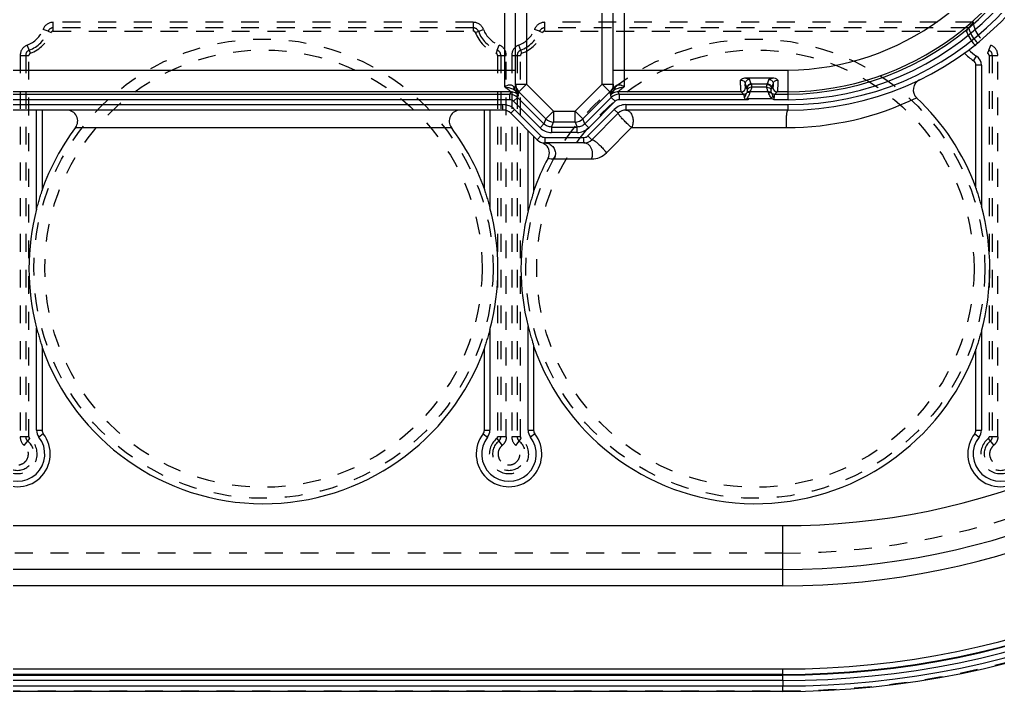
# Model space of a CAD drawing. Header units: millimetres. Extents: x -840 to 1682, y -9216 to -2117.
# Drawn here: x 664 to 753.6, y -2613 to -2551.6 of the extents above; entities that cross this region are included whole.
import ezdxf

# ---------------------------------------------------------------- set-up
doc = ezdxf.new("R2010")
doc.units = ezdxf.units.MM
doc.header["$LTSCALE"] = 16.335
doc.linetypes.add('HIDDEN', pattern=[0.2, 0.1, -0.1])
doc.layers.get('0').update_dxf_attribs({"linetype": 'CONTINUOUS'})
doc.layers.add('DEFAULT_2', color=8, linetype='HIDDEN')

msp = doc.modelspace()

# ---------------------------------------------------------------- linework, layer by layer
at = {"color": 7, "linetype": 'Continuous'}
for p, q in [((708.401, -2557.741), (708.401, -2546.362)), ((710.401, -2546.362), (710.401, -2557.488)), ((717.324, -2557.488), (717.324, -2546.362)), ((719.324, -2546.362), (719.324, -2557.741)), ((709.401, -2557.626), (709.401, -2547.362)), ((718.324, -2557.626), (718.324, -2547.362)), ((751.281, -2555.344), (751.556, -2554.926)), ((618.264, -2556.199), (709.401, -2556.199)), ((718.324, -2556.199), (734.326, -2556.199)), ((734.342, -2558.912), (734.341, -2556.199)), ((752.006, -2555.762), (751.506, -2555.762)), ((751.506, -2566.996), (751.506, -2555.762)), ((752.006, -2555.762), (752.006, -2568.653)), ((732.891, -2556.932), (730.474, -2556.932)), ((730.946, -2557.466), (730.793, -2557.056)), ((732.572, -2557.056), (732.419, -2557.466)), ((709.401, -2557.488), (710.401, -2557.488)), ((710.401, -2557.488), (709.695, -2558.194)), ((712.877, -2559.964), (710.401, -2557.488)), ((717.324, -2557.488), (714.848, -2559.964)), ((717.324, -2557.488), (718.324, -2557.488)), ((718.03, -2558.194), (717.324, -2557.488)), ((730.393, -2557.452), (730.546, -2557.862)), ((730.563, -2557.918), (730.441, -2557.797)), ((730.863, -2558.151), (732.501, -2558.151)), ((730.946, -2557.466), (732.419, -2557.466)), ((732.385, -2557.763), (730.98, -2557.763)), ((732.924, -2557.797), (732.802, -2557.918)), ((732.819, -2557.862), (732.971, -2557.452)), ((708.953, -2558.196), (618.712, -2558.196)), ((618.801, -2558.412), (708.864, -2558.412)), ((708.864, -2558.912), (618.801, -2558.912)), ((708.953, -2558.196), (708.864, -2558.412)), ((708.864, -2558.912), (708.864, -2558.412)), ((709.57, -2558.705), (709.217, -2559.058)), ((709.217, -2559.058), (711.632, -2561.473)), ((709.57, -2558.705), (709.659, -2558.488)), ((709.57, -2558.705), (711.985, -2561.12)), ((712.171, -2560.67), (709.695, -2558.194)), ((709.695, -2558.332), (709.695, -2558.194)), ((718.03, -2558.194), (715.554, -2560.67)), ((715.74, -2561.12), (718.155, -2558.705)), ((716.093, -2561.473), (718.508, -2559.058)), ((718.03, -2558.194), (718.03, -2558.332)), ((718.065, -2558.488), (718.155, -2558.705)), ((718.508, -2559.058), (718.155, -2558.705)), ((730.042, -2558.196), (718.772, -2558.196)), ((718.861, -2558.412), (718.772, -2558.196)), ((718.861, -2558.412), (730.258, -2558.412)), ((718.861, -2558.412), (718.861, -2558.912)), ((730.682, -2558.912), (718.861, -2558.912)), ((730.042, -2558.196), (730.258, -2558.412)), ((730.682, -2558.803), (732.805, -2558.803)), ((730.682, -2558.803), (730.682, -2558.912)), ((732.804, -2558.803), (732.939, -2558.547)), ((734.346, -2558.912), (733.062, -2558.912)), ((733.107, -2558.412), (733.323, -2558.196)), ((733.107, -2558.412), (734.342, -2558.412)), ((734.341, -2558.196), (733.323, -2558.196)), ((619.424, -2559.362), (708.241, -2559.362)), ((708.241, -2559.862), (619.424, -2559.862)), ((665.582, -2568.937), (665.582, -2559.862)), ((666.082, -2559.862), (666.082, -2567.208)), ((706.544, -2567.101), (706.544, -2559.862)), ((707.044, -2559.862), (707.044, -2568.793)), ((708.241, -2559.862), (708.241, -2559.362)), ((709.302, -2559.802), (708.948, -2560.155)), ((711.716, -2562.216), (709.302, -2559.802)), ((712.171, -2560.67), (712.877, -2559.964)), ((712.877, -2559.964), (714.848, -2559.964)), ((712.877, -2559.964), (712.877, -2560.963)), ((714.848, -2559.964), (715.554, -2560.67)), ((714.848, -2560.963), (714.848, -2559.964)), ((718.423, -2559.802), (716.009, -2562.216)), ((718.777, -2560.155), (718.423, -2559.802)), ((719.484, -2559.362), (734.332, -2559.362)), ((719.484, -2559.362), (719.484, -2559.862)), ((734.332, -2559.862), (719.484, -2559.862)), ((734.332, -2559.862), (734.332, -2559.362)), ((711.362, -2562.57), (708.948, -2560.155)), ((712.171, -2560.67), (711.985, -2561.12)), ((715.74, -2561.12), (715.554, -2560.67)), ((718.777, -2560.155), (716.362, -2562.57)), ((669.14, -2561.462), (703.525, -2561.462)), ((710.544, -2569.085), (710.544, -2561.751)), ((711.632, -2561.473), (711.985, -2561.12)), ((712.691, -2561.412), (712.877, -2560.963)), ((712.691, -2561.412), (715.034, -2561.412)), ((712.691, -2561.412), (712.691, -2561.912)), ((714.848, -2560.963), (712.877, -2560.963)), ((714.848, -2560.963), (715.034, -2561.412)), ((715.034, -2561.912), (715.034, -2561.412)), ((715.74, -2561.12), (716.093, -2561.473)), ((717.703, -2563.769), (720.01, -2561.462)), ((720.01, -2561.462), (734.199, -2561.462)), ((711.044, -2562.251), (711.044, -2567.317)), ((711.362, -2562.57), (711.716, -2562.216)), ((712.07, -2562.362), (715.655, -2562.362)), ((712.07, -2562.362), (712.07, -2562.862)), ((715.034, -2561.912), (712.691, -2561.912)), ((715.655, -2562.862), (715.655, -2562.362)), ((716.009, -2562.216), (716.362, -2562.57)), ((715.655, -2562.862), (712.07, -2562.862)), ((712.926, -2564.329), (716.352, -2564.329)), ((710.544, -2589.141), (710.544, -2579.64)), ((665.582, -2589.141), (665.582, -2579.788)), ((707.044, -2579.932), (707.044, -2589.141)), ((752.006, -2580.072), (752.006, -2589.141)), ((711.044, -2581.408), (711.044, -2589.141)), ((666.082, -2581.517), (666.082, -2589.141)), ((706.544, -2589.141), (706.544, -2581.624)), ((751.506, -2589.141), (751.506, -2581.729)), ((665.582, -2589.141), (666.082, -2589.141)), ((666.19, -2589.45), (665.797, -2589.76)), ((706.437, -2589.45), (706.83, -2589.76)), ((706.544, -2589.141), (707.044, -2589.141)), ((710.544, -2589.141), (711.044, -2589.141)), ((711.151, -2589.45), (710.759, -2589.76)), ((751.399, -2589.45), (751.792, -2589.76)), ((751.506, -2589.141), (752.006, -2589.141)), ((593.832, -2597.862), (733.832, -2597.862)), ((733.832, -2603.362), (733.832, -2597.862)), ((733.832, -2601.862), (593.832, -2601.862)), ((733.832, -2603.362), (593.832, -2603.362)), ((593.832, -2610.967), (733.832, -2610.967)), ((733.832, -2612.02), (733.832, -2610.967)), ((733.832, -2611.466), (593.832, -2611.466)), ((593.832, -2611.521), (733.832, -2611.521)), ((733.832, -2612.02), (593.832, -2612.02)), ((593.832, -2612.519), (733.832, -2612.519)), ((733.832, -2613.018), (733.832, -2612.519)), ((733.832, -2613.018), (593.832, -2613.018))]:
    msp.add_line(p, q, dxfattribs=at)
for centre, radius, start, end in [((733.832, -2531.862), 81.156, 270, 0), ((733.832, -2531.862), 80.657, 270, 0), ((733.832, -2531.862), 80.158, 270, 360), ((733.832, -2531.862), 79.659, 270, 0), ((733.832, -2531.862), 79.603, 270, 0), ((733.832, -2531.862), 79.104, 270, 0), ((733.832, -2531.862), 71.5, 270, 0), ((733.832, -2531.862), 70, 270, 0), ((733.832, -2531.862), 66, 270, 0), ((734.332, -2532.362), 27.5, 270.00009, 0), ((734.332, -2532.362), 27, 270, 0), ((734.132, -2532.362), 26.051, 270.4641, 0), ((734.132, -2532.362), 26.55, 270.46255, 360), ((734.132, -2532.362), 23.837, 270.46774, 342.12308), ((734.132, -2532.362), 25.834, 270.4641, 342.12166), ((753.756, -2551.586), 4, 223.57562, 236.63299), ((753.756, -2551.586), 4.5, 222.77627, 236.63299), ((751.006, -2555.762), 0.5, 0, 56.63299), ((751.006, -2555.762), 1, 0, 56.63299), ((746.773, -2558.004), 1, 115.86678, 226.62658), ((715.035, -2551.854), 8.427, 227.41707, 228.0408), ((710.397, -2557.488), 0.996, 187.90237, 225.17757), ((717.322, -2557.484), 1.003, 314.88092, 329.83656), ((712.911, -2552.097), 8.098, 311.94618, 312.59584), ((730.04, -2557.795), 0.401, 270.16786, 359.83214), ((733.324, -2557.795), 0.401, 180.16787, 269.83213), ((708.863, -2559.412), 1, 45.0294, 89.9706), ((708.864, -2559.411), 0.499, 44.99676, 90.00369), ((718.862, -2559.412), 1, 90.02969, 134.97059), ((718.861, -2559.411), 0.499, 89.99676, 135.00369), ((734.199, -2534.229), 27.233, 269.99988, 295.87966), ((731.332, -2574.362), 21.494, 20.18728, 46.65498), ((668.34, -2560.863), 1, 323.12186, 90.02874), ((704.325, -2560.863), 1, 89.97138, 216.8781), ((708.241, -2560.862), 1.5, 45, 90), ((708.241, -2560.862), 1, 45, 90), ((719.484, -2560.862), 1.5, 90, 135), ((719.484, -2560.862), 1, 90, 135), ((712.878, -2559.962), 1.001, 225.06447, 269.93934), ((714.847, -2559.962), 1.001, 270.06447, 314.93922), ((686.332, -2574.362), 21.494, 143.11848, 160.40988), ((686.332, -2574.362), 21.494, 19.89085, 36.88152), ((712.691, -2560.413), 1.499, 225.01657, 269.97804), ((715.034, -2560.413), 1.499, 270.01657, 314.97804), ((712.07, -2561.862), 1, 225, 270), ((712.07, -2561.862), 0.5, 225, 270), ((715.655, -2561.862), 0.5, 270, 315), ((715.655, -2561.862), 1, 270, 315), ((711.485, -2563.775), 1, 331.94494, 47.48372), ((731.332, -2574.362), 21.494, 151.92235, 160.71511), ((712.926, -2562.419), 1.91, 253.02564, 270.0037), ((716.352, -2562.419), 1.91, 269.98812, 315.01188), ((686.332, -2574.362), 21.448, 344.94945, 15.05055), ((731.332, -2574.362), 21.448, 344.56229, 15.43771), ((686.332, -2574.362), 21.448, 165.34658, 194.65342), ((731.332, -2574.362), 21.448, 165.75453, 194.24547), ((731.332, -2574.362), 21.494, 199.28489, 339.81272), ((686.332, -2574.362), 21.494, 199.59012, 340.10915), ((663.832, -2591.306), 3, 141.78679, 38.21321), ((666.582, -2589.141), 1, 180, 218.21321), ((666.582, -2589.141), 0.5, 180, 218.21321), ((708.794, -2591.306), 3, 141.78679, 38.21321), ((706.044, -2589.141), 0.5, 321.78679, 0), ((706.044, -2589.141), 1, 321.78679, 360), ((711.544, -2589.141), 1, 180, 218.21321), ((711.544, -2589.141), 0.5, 180, 218.21321), ((753.756, -2591.306), 3, 141.78679, 38.21321), ((751.006, -2589.141), 0.5, 321.78679, 0), ((751.006, -2589.141), 1, 321.78679, 360), ((663.832, -2591.306), 2.5, 141.78679, 38.21321), ((708.794, -2591.306), 2.5, 141.78679, 38.21321), ((753.756, -2591.306), 2.5, 141.78679, 38.21321)]:
    msp.add_arc(centre, radius, start, end, dxfattribs=at)
for points, knots in [([(730.474, -2556.932), (730.428, -2556.932), (730.248, -2556.949), (730.076, -2557.03), (729.971, -2557.114)], [0, 0, 0, 0, 0.255333, 1, 1, 1, 1]), ([(730.042, -2558.196), (730.035, -2558.188), (730.029, -2558.154), (730.018, -2558.092), (730.009, -2557.995), (729.999, -2557.869), (729.991, -2557.715), (729.98, -2557.46), (729.975, -2557.257), (729.971, -2557.114)], [0, 0, 0, 0, 0.029874, 0.089538, 0.178553, 0.295665, 0.438963, 0.606363, 1, 1, 1, 1]), ([(729.971, -2557.114), (730.035, -2557.115), (730.151, -2557.132), (730.295, -2557.209), (730.372, -2557.327), (730.388, -2557.411), (730.393, -2557.452)], [0, 0, 0, 0, 0.318616, 0.577132, 0.79327, 1, 1, 1, 1]), ([(730.793, -2557.056), (730.691, -2557.056), (730.481, -2557.141), (730.394, -2557.351), (730.393, -2557.452)], [0, 0, 0, 0, 0.501474, 1, 1, 1, 1]), ([(730.474, -2556.932), (730.523, -2556.939), (730.605, -2556.954), (730.714, -2556.985), (730.781, -2557.024), (730.793, -2557.056)], [0, 0, 0, 0, 0.420037, 0.707808, 1, 1, 1, 1]), ([(732.572, -2557.056), (732.584, -2557.024), (732.65, -2556.985), (732.76, -2556.954), (732.842, -2556.939), (732.891, -2556.932)], [0, 0, 0, 0, 0.292211, 0.57982, 1, 1, 1, 1]), ([(732.572, -2557.056), (732.674, -2557.056), (732.884, -2557.141), (732.971, -2557.351), (732.971, -2557.452)], [0, 0, 0, 0, 0.501483, 1, 1, 1, 1]), ([(733.393, -2557.114), (733.324, -2557.058), (733.164, -2556.966), (732.982, -2556.932), (732.891, -2556.932)], [0, 0, 0, 0, 0.494143, 1, 1, 1, 1]), ([(732.971, -2557.452), (732.977, -2557.411), (732.993, -2557.327), (733.069, -2557.209), (733.214, -2557.132), (733.33, -2557.115), (733.393, -2557.114)], [0, 0, 0, 0, 0.206591, 0.422429, 0.681195, 1, 1, 1, 1]), ([(733.393, -2557.114), (733.39, -2557.257), (733.385, -2557.46), (733.374, -2557.715), (733.365, -2557.869), (733.356, -2557.995), (733.347, -2558.092), (733.336, -2558.154), (733.33, -2558.188), (733.323, -2558.196)], [0, 0, 0, 0, 0.39363, 0.561024, 0.70432, 0.821426, 0.910419, 0.970059, 1, 1, 1, 1]), ([(709.22, -2557.71), (709.169, -2557.658), (709.04, -2557.577), (708.814, -2557.563), (708.597, -2557.627), (708.465, -2557.701), (708.401, -2557.741)], [0, 0, 0, 0, 0.244683, 0.490787, 0.743454, 1, 1, 1, 1]), ([(708.401, -2557.741), (708.478, -2557.797), (708.587, -2557.878), (708.722, -2557.982), (708.804, -2558.047), (708.868, -2558.1), (708.917, -2558.145), (708.941, -2558.171), (708.956, -2558.191), (708.953, -2558.196)], [0, 0, 0, 0, 0.396754, 0.566403, 0.71216, 0.830672, 0.91931, 0.975862, 1, 1, 1, 1]), ([(708.401, -2557.741), (708.575, -2557.764), (708.899, -2557.821), (709.218, -2557.953), (709.333, -2558.059)], [0, 0, 0, 0, 0.529286, 1, 1, 1, 1]), ([(709.22, -2557.71), (709.22, -2557.732), (709.223, -2557.818), (709.243, -2557.904), (709.27, -2557.961)], [0, 0, 0, 0, 0.264655, 1, 1, 1, 1]), ([(709.401, -2557.626), (709.401, -2557.65), (709.398, -2557.692), (709.375, -2557.75), (709.313, -2557.776), (709.274, -2557.753), (709.254, -2557.738)], [0, 0, 0, 0, 0.287528, 0.509297, 0.706329, 1, 1, 1, 1]), ([(709.276, -2557.882), (709.282, -2557.905), (709.31, -2557.991), (709.356, -2558.071), (709.401, -2558.12)], [0, 0, 0, 0, 0.260077, 1, 1, 1, 1]), ([(709.659, -2558.488), (709.661, -2558.483), (709.656, -2558.467), (709.641, -2558.44), (709.615, -2558.4), (709.56, -2558.326), (709.465, -2558.21), (709.381, -2558.113), (709.333, -2558.059)], [0, 0, 0, 0, 0.029963, 0.087503, 0.174352, 0.289851, 0.599485, 1, 1, 1, 1]), ([(709.695, -2558.332), (709.695, -2558.335), (709.69, -2558.342), (709.674, -2558.336), (709.654, -2558.326), (709.622, -2558.305), (709.582, -2558.275), (709.531, -2558.234), (709.469, -2558.181), (709.425, -2558.142), (709.401, -2558.12)], [0, 0, 0, 0, 0.02166, 0.054953, 0.11792, 0.215235, 0.349906, 0.52451, 0.741277, 1, 1, 1, 1]), ([(718.03, -2558.332), (718.03, -2558.335), (718.035, -2558.342), (718.051, -2558.336), (718.071, -2558.326), (718.102, -2558.305), (718.143, -2558.275), (718.194, -2558.234), (718.256, -2558.181), (718.3, -2558.142), (718.324, -2558.12)], [0, 0, 0, 0, 0.021638, 0.054848, 0.117646, 0.214659, 0.349247, 0.524493, 0.741755, 1, 1, 1, 1]), ([(718.392, -2558.058), (718.344, -2558.113), (718.26, -2558.21), (718.165, -2558.326), (718.11, -2558.4), (718.083, -2558.44), (718.069, -2558.467), (718.064, -2558.483), (718.065, -2558.488)], [0, 0, 0, 0, 0.400677, 0.710423, 0.825848, 0.912657, 0.970149, 1, 1, 1, 1]), ([(718.471, -2557.738), (718.449, -2557.754), (718.406, -2557.778), (718.347, -2557.745), (718.327, -2557.689), (718.324, -2557.649), (718.324, -2557.626)], [0, 0, 0, 0, 0.318376, 0.513259, 0.730192, 1, 1, 1, 1]), ([(718.449, -2557.883), (718.443, -2557.905), (718.416, -2557.991), (718.369, -2558.071), (718.324, -2558.12)], [0, 0, 0, 0, 0.259196, 1, 1, 1, 1]), ([(718.392, -2558.058), (718.507, -2557.954), (718.826, -2557.822), (719.149, -2557.762), (719.323, -2557.741)], [0, 0, 0, 0, 0.470428, 1, 1, 1, 1]), ([(718.505, -2557.71), (718.505, -2557.732), (718.502, -2557.818), (718.482, -2557.904), (718.455, -2557.961)], [0, 0, 0, 0, 0.264654, 1, 1, 1, 1]), ([(719.324, -2557.742), (719.259, -2557.702), (719.128, -2557.627), (718.911, -2557.561), (718.685, -2557.578), (718.555, -2557.658), (718.505, -2557.71)], [0, 0, 0, 0, 0.257256, 0.508771, 0.755899, 1, 1, 1, 1]), ([(718.772, -2558.196), (718.77, -2558.19), (718.786, -2558.171), (718.812, -2558.14), (718.863, -2558.095), (718.93, -2558.039), (719.014, -2557.974), (719.146, -2557.873), (719.251, -2557.795), (719.324, -2557.741)], [0, 0, 0, 0, 0.026486, 0.086228, 0.17988, 0.304288, 0.45343, 0.62165, 1, 1, 1, 1]), ([(730.441, -2557.797), (730.433, -2557.788), (730.426, -2557.751), (730.413, -2557.684), (730.403, -2557.579), (730.396, -2557.498), (730.393, -2557.452)], [0, 0, 0, 0, 0.09858, 0.300251, 0.602975, 1, 1, 1, 1]), ([(730.546, -2557.862), (730.547, -2557.761), (730.634, -2557.551), (730.844, -2557.466), (730.946, -2557.466)], [0, 0, 0, 0, 0.4983, 1, 1, 1, 1]), ([(730.546, -2557.862), (730.548, -2557.866), (730.554, -2557.884), (730.559, -2557.903), (730.563, -2557.918)], [0, 0, 0, 0, 0.215757, 1, 1, 1, 1]), ([(730.591, -2558.046), (730.594, -2558.101), (730.59, -2558.178), (730.566, -2558.249), (730.559, -2558.266)], [0, 0, 0, 0, 0.742626, 1, 1, 1, 1]), ([(730.863, -2558.151), (730.834, -2558.149), (730.723, -2558.154), (730.613, -2558.206), (730.559, -2558.266)], [0, 0, 0, 0, 0.266021, 1, 1, 1, 1]), ([(730.962, -2557.527), (730.861, -2557.528), (730.653, -2557.611), (730.564, -2557.819), (730.563, -2557.918)], [0, 0, 0, 0, 0.503655, 1, 1, 1, 1]), ([(730.563, -2557.918), (730.566, -2557.927), (730.581, -2557.968), (730.589, -2558.012), (730.591, -2558.046)], [0, 0, 0, 0, 0.213076, 1, 1, 1, 1]), ([(730.98, -2557.763), (730.896, -2557.763), (730.721, -2557.812), (730.612, -2557.964), (730.591, -2558.046)], [0, 0, 0, 0, 0.497156, 1, 1, 1, 1]), ([(730.863, -2558.151), (730.862, -2558.159), (730.852, -2558.194), (730.84, -2558.23), (730.83, -2558.257)], [0, 0, 0, 0, 0.199409, 1, 1, 1, 1]), ([(730.98, -2557.763), (730.978, -2557.796), (730.962, -2557.931), (730.916, -2558.063), (730.863, -2558.151)], [0, 0, 0, 0, 0.241466, 1, 1, 1, 1]), ([(730.962, -2557.527), (730.961, -2557.521), (730.956, -2557.501), (730.951, -2557.48), (730.946, -2557.466)], [0, 0, 0, 0, 0.284958, 1, 1, 1, 1]), ([(730.962, -2557.527), (730.966, -2557.543), (730.981, -2557.62), (730.984, -2557.7), (730.98, -2557.763)], [0, 0, 0, 0, 0.201283, 1, 1, 1, 1]), ([(732.385, -2557.763), (732.383, -2557.74), (732.382, -2557.661), (732.39, -2557.581), (732.402, -2557.527)], [0, 0, 0, 0, 0.299619, 1, 1, 1, 1]), ([(732.385, -2557.763), (732.472, -2557.763), (732.647, -2557.814), (732.753, -2557.966), (732.774, -2558.046)], [0, 0, 0, 0, 0.511025, 1, 1, 1, 1]), ([(732.501, -2558.151), (732.483, -2558.121), (732.421, -2557.999), (732.391, -2557.863), (732.385, -2557.763)], [0, 0, 0, 0, 0.264471, 1, 1, 1, 1]), ([(732.419, -2557.466), (732.418, -2557.47), (732.411, -2557.49), (732.406, -2557.511), (732.402, -2557.527)], [0, 0, 0, 0, 0.215215, 1, 1, 1, 1]), ([(732.402, -2557.527), (732.504, -2557.528), (732.712, -2557.611), (732.801, -2557.819), (732.802, -2557.918)], [0, 0, 0, 0, 0.503655, 1, 1, 1, 1]), ([(732.419, -2557.466), (732.521, -2557.466), (732.731, -2557.551), (732.818, -2557.761), (732.819, -2557.862)], [0, 0, 0, 0, 0.501248, 1, 1, 1, 1]), ([(732.501, -2558.151), (732.53, -2558.149), (732.64, -2558.154), (732.751, -2558.205), (732.806, -2558.266)], [0, 0, 0, 0, 0.258142, 1, 1, 1, 1]), ([(732.535, -2558.257), (732.531, -2558.247), (732.519, -2558.212), (732.508, -2558.177), (732.501, -2558.151)], [0, 0, 0, 0, 0.298711, 1, 1, 1, 1]), ([(732.806, -2558.266), (732.799, -2558.249), (732.776, -2558.177), (732.771, -2558.101), (732.774, -2558.046)], [0, 0, 0, 0, 0.257264, 1, 1, 1, 1]), ([(732.774, -2558.046), (732.775, -2558.034), (732.779, -2557.99), (732.79, -2557.947), (732.802, -2557.918)], [0, 0, 0, 0, 0.287916, 1, 1, 1, 1]), ([(732.802, -2557.918), (732.803, -2557.913), (732.808, -2557.894), (732.814, -2557.875), (732.819, -2557.862)], [0, 0, 0, 0, 0.284446, 1, 1, 1, 1]), ([(732.971, -2557.452), (732.968, -2557.498), (732.962, -2557.579), (732.952, -2557.684), (732.939, -2557.751), (732.932, -2557.788), (732.924, -2557.797)], [0, 0, 0, 0, 0.39703, 0.699785, 0.901457, 1, 1, 1, 1]), ([(709.659, -2558.488), (709.613, -2558.443), (709.411, -2558.281), (709.147, -2558.196), (708.953, -2558.196)], [0, 0, 0, 0, 0.251561, 1, 1, 1, 1]), ([(718.772, -2558.196), (718.708, -2558.196), (718.45, -2558.225), (718.203, -2558.351), (718.066, -2558.489)], [0, 0, 0, 0, 0.248018, 1, 1, 1, 1]), ([(730.258, -2558.412), (730.261, -2558.414), (730.266, -2558.424), (730.275, -2558.454), (730.285, -2558.513), (730.294, -2558.604), (730.297, -2558.675), (730.299, -2558.714)], [0, 0, 0, 0, 0.035495, 0.099196, 0.309018, 0.615389, 1, 1, 1, 1]), ([(730.299, -2558.714), (730.313, -2558.716), (730.34, -2558.696), (730.374, -2558.655), (730.402, -2558.594), (730.435, -2558.527), (730.471, -2558.449), (730.506, -2558.37), (730.532, -2558.313), (730.544, -2558.291)], [0, 0, 0, 0, 0.086737, 0.171398, 0.331428, 0.481818, 0.620416, 0.851238, 1, 1, 1, 1]), ([(730.299, -2558.714), (730.317, -2558.754), (730.37, -2558.832), (730.463, -2558.861), (730.508, -2558.862)], [0, 0, 0, 0, 0.494891, 1, 1, 1, 1]), ([(730.682, -2558.804), (730.661, -2558.829), (730.608, -2558.872), (730.538, -2558.871), (730.508, -2558.862)], [0, 0, 0, 0, 0.501261, 1, 1, 1, 1]), ([(730.83, -2558.257), (730.804, -2558.249), (730.709, -2558.228), (730.597, -2558.245), (730.544, -2558.291)], [0, 0, 0, 0, 0.281628, 1, 1, 1, 1]), ([(730.559, -2558.266), (730.558, -2558.268), (730.554, -2558.277), (730.549, -2558.285), (730.544, -2558.291)], [0, 0, 0, 0, 0.196239, 1, 1, 1, 1]), ([(730.83, -2558.257), (730.799, -2558.344), (730.73, -2558.536), (730.627, -2558.713), (730.561, -2558.803)], [0, 0, 0, 0, 0.452008, 1, 1, 1, 1]), ([(732.535, -2558.257), (732.561, -2558.249), (732.656, -2558.228), (732.768, -2558.245), (732.821, -2558.291)], [0, 0, 0, 0, 0.281618, 1, 1, 1, 1]), ([(732.804, -2558.803), (732.768, -2558.759), (732.657, -2558.587), (732.585, -2558.395), (732.535, -2558.257)], [0, 0, 0, 0, 0.279353, 1, 1, 1, 1]), ([(732.821, -2558.291), (732.819, -2558.289), (732.814, -2558.281), (732.809, -2558.273), (732.806, -2558.266)], [0, 0, 0, 0, 0.304049, 1, 1, 1, 1]), ([(732.939, -2558.547), (732.914, -2558.493), (732.874, -2558.408), (732.838, -2558.321), (732.821, -2558.291)], [0, 0, 0, 0, 0.631701, 1, 1, 1, 1]), ([(733.062, -2558.912), (733.054, -2558.879), (733.021, -2558.755), (732.977, -2558.634), (732.939, -2558.547)], [0, 0, 0, 0, 0.265199, 1, 1, 1, 1]), ([(733.062, -2558.912), (733.062, -2558.85), (733.064, -2558.735), (733.071, -2558.6), (733.081, -2558.511), (733.088, -2558.463), (733.096, -2558.432), (733.102, -2558.415), (733.107, -2558.412)], [0, 0, 0, 0, 0.367309, 0.68314, 0.806677, 0.902088, 0.966883, 1, 1, 1, 1]), ([(719.484, -2559.862), (719.571, -2559.862), (719.762, -2559.926), (719.975, -2560.16), (720.111, -2560.486), (720.142, -2560.734), (720.142, -2560.862)], [0, 0, 0, 0, 0.201217, 0.433891, 0.70489, 1, 1, 1, 1]), ([(734.166, -2560.862), (734.166, -2560.727), (734.174, -2560.477), (734.204, -2560.191), (734.244, -2560.008), (734.272, -2559.925), (734.306, -2559.862), (734.332, -2559.862)], [0, 0, 0, 0, 0.393592, 0.723973, 0.841158, 0.923334, 1, 1, 1, 1]), ([(719.423, -2560.923), (719.333, -2560.833), (719.204, -2560.7), (719.045, -2560.526), (718.946, -2560.412), (718.868, -2560.318), (718.812, -2560.24), (718.784, -2560.195), (718.771, -2560.161), (718.777, -2560.155)], [0, 0, 0, 0, 0.378608, 0.549878, 0.70008, 0.823686, 0.916343, 0.974785, 1, 1, 1, 1]), ([(720.142, -2560.862), (720.142, -2560.916), (720.131, -2561.121), (720.078, -2561.326), (720.01, -2561.462)], [0, 0, 0, 0, 0.25987, 1, 1, 1, 1]), ([(734.199, -2561.462), (734.194, -2561.422), (734.173, -2561.223), (734.166, -2561.022), (734.166, -2560.862)], [0, 0, 0, 0, 0.20413, 1, 1, 1, 1]), ([(712.691, -2561.412), (712.561, -2561.412), (712.299, -2561.359), (712.076, -2561.212), (711.985, -2561.12)], [0, 0, 0, 0, 0.500152, 1, 1, 1, 1]), ([(715.74, -2561.12), (715.648, -2561.212), (715.426, -2561.359), (715.164, -2561.413), (715.034, -2561.412)], [0, 0, 0, 0, 0.500152, 1, 1, 1, 1]), ([(720.01, -2561.462), (719.918, -2561.389), (719.719, -2561.212), (719.528, -2561.028), (719.423, -2560.923)], [0, 0, 0, 0, 0.442317, 1, 1, 1, 1]), ([(716.362, -2562.57), (716.372, -2562.56), (716.414, -2562.558), (716.521, -2562.603), (716.7, -2562.723), (716.936, -2562.919), (717.102, -2563.075), (717.186, -2563.16)], [0, 0, 0, 0, 0.038114, 0.1069, 0.342119, 0.652245, 1, 1, 1, 1]), ([(712.07, -2562.862), (712.181, -2562.862), (712.423, -2562.906), (712.751, -2563.113), (712.983, -2563.452), (713.038, -2563.728), (713.038, -2563.862)], [0, 0, 0, 0, 0.21827, 0.46839, 0.736551, 1, 1, 1, 1]), ([(716.215, -2563.158), (716.146, -2563.07), (715.979, -2562.92), (715.759, -2562.862), (715.655, -2562.862)], [0, 0, 0, 0, 0.519132, 1, 1, 1, 1]), ([(716.443, -2563.862), (716.443, -2563.797), (716.424, -2563.548), (716.328, -2563.303), (716.215, -2563.158)], [0, 0, 0, 0, 0.263581, 1, 1, 1, 1]), ([(717.186, -2563.16), (717.291, -2563.264), (717.472, -2563.459), (717.639, -2563.669), (717.703, -2563.769)], [0, 0, 0, 0, 0.552351, 1, 1, 1, 1]), ([(713.038, -2563.862), (713.038, -2563.906), (713.027, -2564.066), (712.979, -2564.224), (712.926, -2564.329)], [0, 0, 0, 0, 0.269369, 1, 1, 1, 1]), ([(716.352, -2564.329), (716.398, -2564.218), (716.436, -2564.061), (716.443, -2563.902), (716.443, -2563.862)], [0, 0, 0, 0, 0.753426, 1, 1, 1, 1]), ([(706.544, -2567.101), (706.544, -2567.107), (706.549, -2567.123), (706.56, -2567.167), (706.583, -2567.238), (706.612, -2567.334), (706.656, -2567.473), (706.713, -2567.655), (706.782, -2567.877), (706.85, -2568.104), (706.939, -2568.409), (707.003, -2568.639), (707.044, -2568.793)], [0, 0, 0, 0, 0.009968, 0.028273, 0.078083, 0.136102, 0.197908, 0.326944, 0.459491, 0.593713, 0.728797, 1, 1, 1, 1]), ([(751.506, -2566.996), (751.506, -2567.001), (751.511, -2567.017), (751.522, -2567.06), (751.544, -2567.129), (751.573, -2567.222), (751.617, -2567.358), (751.674, -2567.536), (751.742, -2567.754), (751.81, -2567.977), (751.9, -2568.276), (751.964, -2568.502), (752.006, -2568.653)], [0, 0, 0, 0, 0.009793, 0.027809, 0.07719, 0.134966, 0.196664, 0.325698, 0.458395, 0.592843, 0.728197, 1, 1, 1, 1]), ([(665.582, -2568.937), (665.623, -2568.78), (665.687, -2568.545), (665.776, -2568.234), (665.844, -2568.003), (665.912, -2567.776), (665.969, -2567.59), (666.014, -2567.447), (666.043, -2567.35), (666.066, -2567.277), (666.078, -2567.231), (666.082, -2567.214), (666.082, -2567.208)], [0, 0, 0, 0, 0.270583, 0.405385, 0.53937, 0.671758, 0.800788, 0.8627, 0.920961, 0.971232, 0.989837, 1, 1, 1, 1]), ([(711.044, -2567.317), (711.044, -2567.323), (711.039, -2567.341), (711.027, -2567.388), (711.004, -2567.463), (710.974, -2567.564), (710.93, -2567.71), (710.873, -2567.899), (710.804, -2568.131), (710.737, -2568.367), (710.648, -2568.685), (710.585, -2568.924), (710.544, -2569.085)], [0, 0, 0, 0, 0.010369, 0.029286, 0.080023, 0.138525, 0.200541, 0.329559, 0.461784, 0.595527, 0.730045, 1, 1, 1, 1]), ([(710.544, -2579.64), (710.585, -2579.8), (710.648, -2580.04), (710.737, -2580.358), (710.804, -2580.593), (710.873, -2580.825), (710.93, -2581.015), (710.974, -2581.161), (711.004, -2581.262), (711.027, -2581.337), (711.039, -2581.384), (711.044, -2581.402), (711.044, -2581.408)], [0, 0, 0, 0, 0.269955, 0.404473, 0.538216, 0.670441, 0.799459, 0.861475, 0.919977, 0.970714, 0.989631, 1, 1, 1, 1]), ([(665.582, -2579.788), (665.623, -2579.945), (665.687, -2580.18), (665.776, -2580.491), (665.844, -2580.722), (665.912, -2580.949), (665.969, -2581.135), (666.014, -2581.277), (666.043, -2581.375), (666.066, -2581.448), (666.078, -2581.494), (666.082, -2581.511), (666.082, -2581.517)], [0, 0, 0, 0, 0.270583, 0.405386, 0.539371, 0.671759, 0.800789, 0.862701, 0.920962, 0.971232, 0.989837, 1, 1, 1, 1]), ([(707.044, -2579.932), (707.003, -2580.086), (706.939, -2580.316), (706.85, -2580.621), (706.782, -2580.848), (706.713, -2581.07), (706.656, -2581.252), (706.612, -2581.391), (706.583, -2581.487), (706.56, -2581.558), (706.549, -2581.602), (706.544, -2581.618), (706.544, -2581.624)], [0, 0, 0, 0, 0.271203, 0.406287, 0.540509, 0.673056, 0.802092, 0.863898, 0.921917, 0.971727, 0.990032, 1, 1, 1, 1]), ([(752.006, -2580.072), (751.964, -2580.223), (751.9, -2580.449), (751.81, -2580.748), (751.742, -2580.97), (751.674, -2581.189), (751.617, -2581.366), (751.573, -2581.503), (751.544, -2581.596), (751.522, -2581.665), (751.511, -2581.708), (751.506, -2581.723), (751.506, -2581.729)], [0, 0, 0, 0, 0.271803, 0.407157, 0.541605, 0.674302, 0.803336, 0.865034, 0.92281, 0.972191, 0.990207, 1, 1, 1, 1])]:
    msp.add_open_spline(points, degree=3, knots=knots, dxfattribs=at)
for points in [[(709.254, -2557.738), (709.242, -2557.73), (709.231, -2557.72), (709.22, -2557.71)], [(709.254, -2557.738), (709.256, -2557.787), (709.264, -2557.835), (709.276, -2557.882)], [(709.27, -2557.961), (709.286, -2557.996), (709.307, -2558.029), (709.333, -2558.059)], [(709.401, -2557.626), (709.401, -2557.881), (709.514, -2558.152), (709.695, -2558.332)], [(718.324, -2557.626), (718.324, -2557.881), (718.211, -2558.152), (718.03, -2558.332)], [(718.324, -2557.488), (718.324, -2557.66), (718.276, -2557.838), (718.19, -2557.988)], [(718.455, -2557.961), (718.439, -2557.996), (718.417, -2558.029), (718.392, -2558.058)], [(718.471, -2557.738), (718.468, -2557.787), (718.461, -2557.836), (718.449, -2557.883)], [(718.505, -2557.71), (718.494, -2557.72), (718.483, -2557.73), (718.471, -2557.738)], [(730.258, -2558.412), (730.362, -2558.412), (730.472, -2558.365), (730.544, -2558.291)], [(730.561, -2558.803), (730.544, -2558.824), (730.527, -2558.843), (730.508, -2558.862)], [(733.062, -2558.912), (732.974, -2558.881), (732.887, -2558.847), (732.805, -2558.803)], [(732.821, -2558.291), (732.893, -2558.365), (733.003, -2558.412), (733.107, -2558.412)], [(711.777, -2562.819), (711.918, -2562.862), (712.052, -2562.939), (712.161, -2563.038)]]:
    msp.add_open_spline(points, degree=3, dxfattribs=at)
at = {"layer": 'DEFAULT_2', "color": 8, "linetype": 'HIDDEN'}
for p, q in [((705.525, -2551.836), (667.102, -2551.836)), ((667.102, -2552.636), (667.102, -2551.836)), ((705.525, -2551.836), (705.525, -2552.636)), ((751.27, -2551.836), (712.063, -2551.836)), ((712.063, -2552.636), (712.063, -2551.836)), ((666.635, -2552.657), (666.168, -2552.479)), ((666.635, -2552.657), (666.911, -2552.774)), ((705.525, -2552.336), (667.102, -2552.336)), ((667.102, -2552.636), (705.513, -2552.636)), ((705.712, -2552.764), (706.459, -2552.479)), ((711.596, -2552.657), (711.129, -2552.479)), ((711.596, -2552.657), (711.873, -2552.774)), ((750.851, -2552.336), (712.063, -2552.336)), ((712.063, -2552.636), (750.628, -2552.636)), ((665.011, -2554.668), (664.725, -2553.921)), ((707.723, -2554.388), (707.606, -2554.665)), ((707.723, -2554.388), (707.901, -2553.921)), ((709.973, -2554.668), (709.687, -2553.921)), ((752.685, -2554.388), (752.568, -2554.665)), ((752.685, -2554.388), (752.863, -2553.921)), ((664.082, -2554.855), (664.882, -2554.855)), ((664.082, -2554.855), (664.082, -2589.745)), ((664.582, -2554.855), (664.582, -2589.745)), ((664.882, -2589.745), (664.882, -2554.867)), ((707.744, -2554.855), (708.544, -2554.855)), ((707.744, -2554.855), (707.744, -2589.745)), ((708.044, -2554.855), (708.044, -2589.745)), ((708.544, -2589.743), (708.544, -2554.855)), ((709.044, -2554.855), (709.844, -2554.855)), ((709.044, -2554.855), (709.044, -2589.745)), ((709.544, -2554.855), (709.544, -2589.745)), ((709.844, -2589.745), (709.844, -2554.867)), ((752.706, -2554.855), (753.506, -2554.855)), ((752.706, -2554.855), (752.706, -2589.745)), ((753.006, -2554.855), (753.006, -2589.745)), ((753.506, -2589.743), (753.506, -2554.855)), ((664.882, -2589.745), (664.082, -2589.745)), ((664.457, -2590.526), (664.957, -2589.901)), ((707.669, -2589.901), (708.169, -2590.526)), ((708.544, -2589.745), (707.744, -2589.745)), ((709.844, -2589.745), (709.044, -2589.745)), ((709.419, -2590.526), (709.919, -2589.901)), ((752.631, -2589.901), (753.131, -2590.526)), ((753.506, -2589.745), (752.706, -2589.745)), ((733.832, -2600.362), (593.832, -2600.362)), ((733.832, -2612.02), (733.832, -2612.519)), ((593.832, -2612.962), (733.832, -2612.962))]:
    msp.add_line(p, q, dxfattribs=at)
for centre, radius in [((686.332, -2574.362), 21), ((731.332, -2574.362), 21), ((686.332, -2574.362), 20), ((731.332, -2574.362), 20)]:
    msp.add_circle(centre, radius, dxfattribs=at)
for centre, radius, start, end in [((733.832, -2531.862), 81.099, 270, 0), ((733.832, -2531.862), 68.5, 270, 0), ((667.102, -2552.836), 1, 90, 159.07517), ((705.525, -2552.836), 1, 20.92483, 90), ((712.063, -2552.836), 1, 90, 159.07517), ((753.756, -2551.586), 2.5, 185.74285, 249.07517), ((663.832, -2551.586), 2.5, 290.92483, 339.07517), ((663.832, -2551.586), 3, 290.92483, 339.07517), ((663.832, -2551.586), 3.3, 290.92483, 338.98657), ((667.102, -2552.836), 0.5, 90, 159.07517), ((705.525, -2552.836), 0.5, 20.92483, 90), ((708.794, -2551.586), 3.3, 200.92483, 248.98657), ((708.794, -2551.586), 3, 200.92483, 249.07517), ((708.794, -2551.586), 2.5, 200.92483, 249.07517), ((708.794, -2551.586), 2.5, 290.92483, 339.07517), ((708.794, -2551.586), 3, 290.92483, 339.07517), ((708.794, -2551.586), 3.3, 290.92483, 338.98657), ((712.063, -2552.836), 0.5, 90, 159.07517), ((759.305, -2558.874), 10.687, 142.27857, 144.28524), ((753.756, -2551.586), 3.3, 198.553, 248.98657), ((753.756, -2551.586), 3, 194.47751, 249.07517), ((665.082, -2554.855), 1, 110.92483, 180), ((665.082, -2554.855), 0.5, 110.92483, 180), ((707.544, -2554.855), 0.5, 0, 69.07517), ((707.544, -2554.855), 1, 0, 69.07517), ((710.044, -2554.855), 1, 110.92483, 180), ((710.044, -2554.855), 0.5, 110.92483, 180), ((752.506, -2554.855), 0.5, 0, 69.07517), ((752.506, -2554.855), 1, 0, 69.07517), ((710.396, -2557.488), 0.996, 180.01727, 187.90237), ((663.832, -2591.306), 1.8, 128.68219, 51.31781), ((663.832, -2591.306), 1.5, 128.68219, 51.31781), ((665.078, -2589.746), 0.996, 179.93289, 231.29282), ((665.082, -2589.745), 0.5, 180, 231.31781), ((665.082, -2589.745), 0.2, 180, 231.31781), ((708.794, -2591.306), 1.8, 128.68219, 51.31781), ((708.794, -2591.306), 1.5, 128.68219, 51.31781), ((707.544, -2589.745), 0.2, 308.68219, 0), ((707.544, -2589.745), 0.5, 308.68219, 0), ((710.039, -2589.746), 0.995, 179.92421, 231.2709), ((710.044, -2589.745), 0.5, 180, 231.31781), ((710.044, -2589.745), 0.2, 180, 231.31781), ((753.756, -2591.306), 1.8, 128.68219, 51.31781), ((753.756, -2591.306), 1.5, 128.68219, 51.31781), ((752.506, -2589.745), 0.2, 308.68219, 0), ((752.506, -2589.745), 0.5, 308.68219, 0)]:
    msp.add_arc(centre, radius, start, end, dxfattribs=at)
for points, knots in [([(751.269, -2551.836), (751.219, -2551.891), (751.075, -2552.054), (750.939, -2552.223), (750.851, -2552.336)], [0, 0, 0, 0, 0.344515, 1, 1, 1, 1]), ([(667.102, -2552.636), (667.061, -2552.636), (666.979, -2552.662), (666.925, -2552.731), (666.913, -2552.769)], [0, 0, 0, 0, 0.499781, 1, 1, 1, 1]), ([(705.712, -2552.764), (705.697, -2552.726), (705.641, -2552.656), (705.555, -2552.634), (705.513, -2552.636)], [0, 0, 0, 0, 0.499693, 1, 1, 1, 1]), ([(712.063, -2552.636), (712.023, -2552.636), (711.941, -2552.662), (711.887, -2552.731), (711.875, -2552.769)], [0, 0, 0, 0, 0.499781, 1, 1, 1, 1]), ([(665.011, -2554.668), (664.972, -2554.683), (664.902, -2554.739), (664.88, -2554.825), (664.882, -2554.867)], [0, 0, 0, 0, 0.499693, 1, 1, 1, 1]), ([(707.744, -2554.855), (707.744, -2554.815), (707.718, -2554.732), (707.649, -2554.679), (707.611, -2554.666)], [0, 0, 0, 0, 0.499781, 1, 1, 1, 1]), ([(709.973, -2554.668), (709.934, -2554.683), (709.864, -2554.739), (709.842, -2554.825), (709.844, -2554.867)], [0, 0, 0, 0, 0.499693, 1, 1, 1, 1]), ([(752.706, -2554.855), (752.706, -2554.815), (752.68, -2554.732), (752.611, -2554.679), (752.573, -2554.666)], [0, 0, 0, 0, 0.499781, 1, 1, 1, 1]), ([(708.544, -2589.743), (708.544, -2589.89), (708.48, -2590.186), (708.291, -2590.426), (708.177, -2590.518)], [0, 0, 0, 0, 0.500115, 1, 1, 1, 1]), ([(753.506, -2589.743), (753.506, -2589.89), (753.441, -2590.186), (753.253, -2590.426), (753.139, -2590.518)], [0, 0, 0, 0, 0.500115, 1, 1, 1, 1]), ([(663.965, -2592.297), (664.155, -2592.272), (664.53, -2592.104), (664.852, -2591.588), (664.84, -2590.979), (664.605, -2590.643), (664.455, -2590.523)], [0, 0, 0, 0, 0.250079, 0.499984, 0.749879, 1, 1, 1, 1]), ([(708.177, -2590.518), (708.026, -2590.638), (707.788, -2590.973), (707.773, -2591.584), (708.095, -2592.103), (708.471, -2592.272), (708.662, -2592.297)], [0, 0, 0, 0, 0.250143, 0.50005, 0.749939, 1, 1, 1, 1]), ([(708.662, -2592.297), (708.873, -2592.326), (709.327, -2592.239), (709.781, -2591.726), (709.836, -2591.043), (709.583, -2590.656), (709.417, -2590.522)], [0, 0, 0, 0, 0.250047, 0.499973, 0.749892, 1, 1, 1, 1]), ([(753.139, -2590.518), (752.988, -2590.638), (752.75, -2590.973), (752.735, -2591.584), (753.057, -2592.103), (753.433, -2592.272), (753.623, -2592.297)], [0, 0, 0, 0, 0.250143, 0.50005, 0.749939, 1, 1, 1, 1])]:
    msp.add_open_spline(points, degree=3, knots=knots, dxfattribs=at)

doc.saveas('drawing.dxf')
